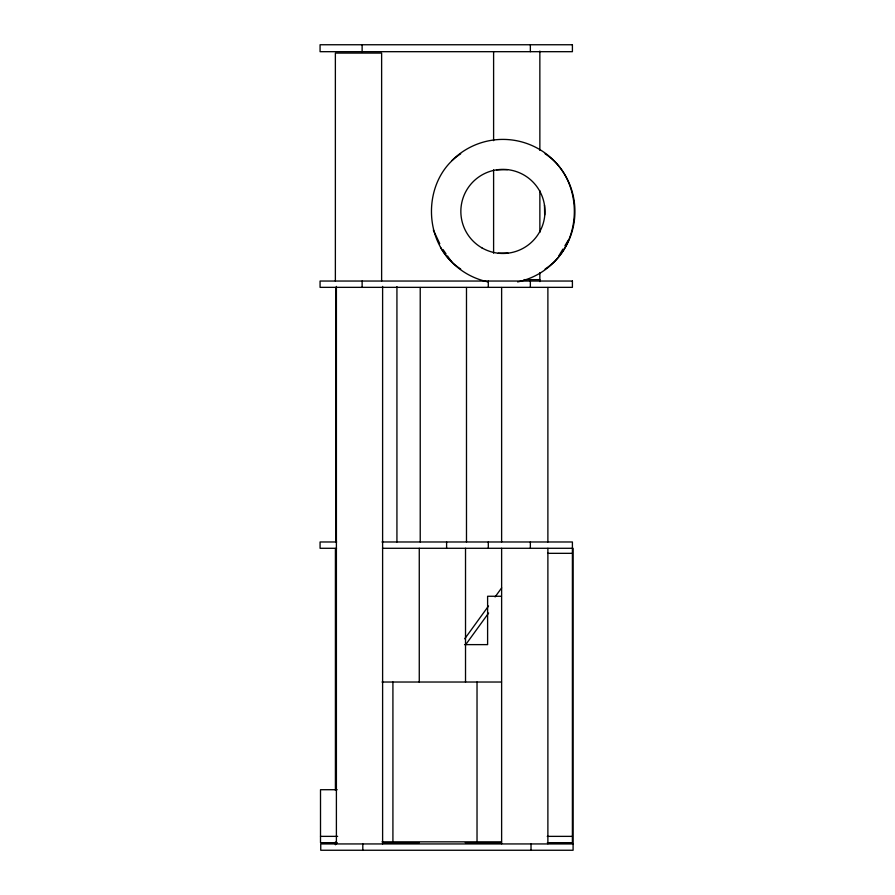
<?xml version="1.0" encoding="UTF-8"?>
<svg xmlns="http://www.w3.org/2000/svg" width="895" height="895" viewBox="0 0 895 895"><rect width="100%" height="100%" fill="white"/><g stroke="black" fill="none" stroke-linecap="round" stroke-linejoin="round"><path stroke-width="1.34" d="M558.86 255.791L562.888 249.123M564.902 245.789L568.258 240.229M464.74 638.795L488.525 605.982M495.092 596.931L501.647 587.881M465.713 644.635L488.625 613.03M460.69 153.806C421.724 179.257 421.724 243.597 460.69 269.037M545.111 269.037C584.077 243.597 584.077 179.257 545.111 153.806M496.591 169.849L507.566 169.625M498.235 253.218L507.946 253.028M524.112 279.643L539.864 279.643M336.621 541.978L320.074 541.978L320.074 548.288L336.531 548.288M382.008 541.978L572.408 541.978L572.397 842.676L547.348 842.676M382.478 548.288L572.408 548.288M336.207 549.273L335.412 549.273L335.412 790.419M547.583 553.334L572.397 553.334M501.178 596.26L487.607 596.26L487.607 644.624L464.55 644.624M382.031 682.024L501.491 682.024M337.135 789.714L320.511 789.714L320.511 842.676L337.214 842.676M320.511 836.366L337.661 836.366M547.248 836.366L572.397 836.366M382.031 841.837L501.491 841.837M383.138 842.676L419.319 842.676M465.243 842.676L501.424 842.676M573.091 843.94L320.746 843.94L320.746 850.25L573.091 850.25L573.091 548.288M443.025 249.56L446.012 253.822M447.5 255.959L451.975 262.347M433.337 230.06L439.781 243.708M544.484 205.112L544.675 214.923M547.885 287.519L547.885 541.978M547.885 548.288L547.885 843.795M539.853 51.082L539.864 150.371M539.864 190.68L539.864 232.387M539.864 272.695L539.853 281.612M531.026 843.94L531.026 850.25M530.355 44.75L530.355 51.686M530.355 281.041L530.355 287.351M530.355 541.978L530.355 548.288M501.625 287.519L501.625 541.978M501.625 548.288L501.625 843.795M493.604 51.686L493.604 140.649M493.604 169.837L493.604 253.229M488.301 281.041L488.301 287.351M488.301 541.978L488.301 548.288M477.024 682.024L477.024 841.837M466.485 287.519L466.485 541.978M465.523 548.288L465.523 682.102M446.605 541.978L446.605 548.288M420.225 287.519L420.225 541.978M419.263 548.288L419.263 682.102M396.933 286.601L396.933 541.978M392.916 682.024L392.916 841.837M382.612 286.422L382.612 843.94M381.628 281.041L381.628 53.085L335.368 53.085L335.368 281.041M362.811 843.94L362.811 850.25M362.128 44.75L362.128 51.686M362.128 281.041L362.128 287.351M336.397 286.422L336.397 843.94M335.838 287.519L335.838 541.978M335.412 841.994L335.412 844.779M451.975 160.496A72.025 72.025 0 0 1 566.255 177.165A72.025 72.025 0 0 1 517.634 281.925M488.167 281.925A72.025 72.025 0 0 1 440.53 247.434M572.408 44.75L320.074 44.75L320.074 51.686L572.408 51.686L572.408 44.75M572.408 281.041L320.074 281.041L320.074 287.351L572.408 287.351L572.408 281.041M481.879 247.848A42.054 42.054 0 0 0 544.954 211.421A42.054 42.054 0 0 0 481.879 175.006A42.054 42.054 0 0 0 481.879 247.848"/></g></svg>
